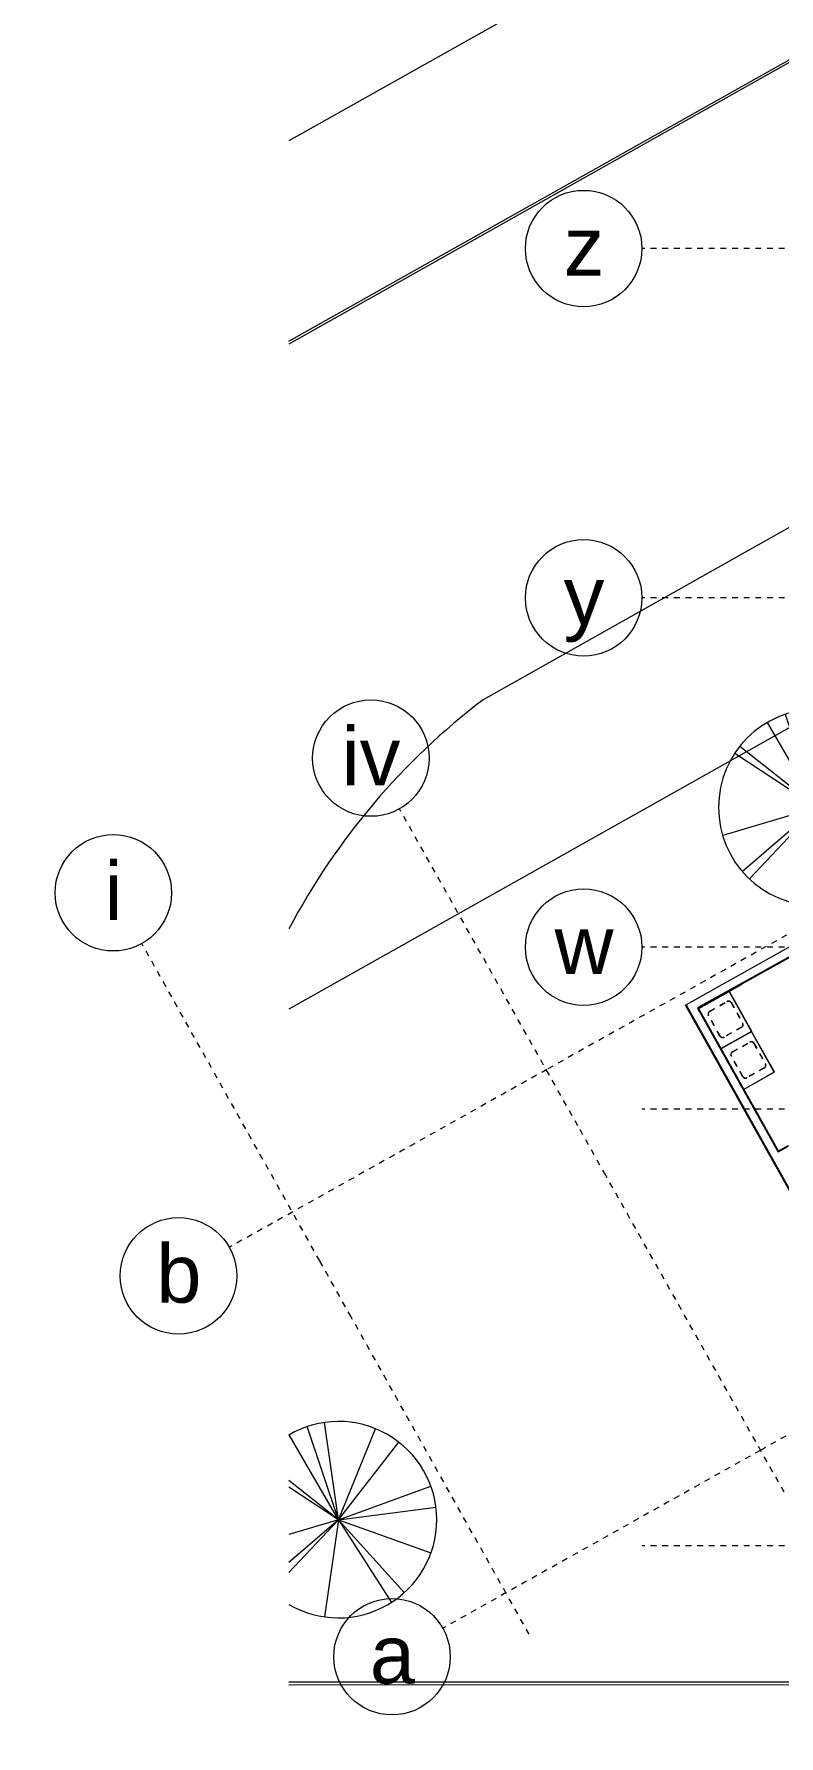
# Model space of a CAD drawing. Header units: metres. Extents: x -10 to 246, y 16 to 113.
# Drawn here: x -9.93 to 2.86, y 45.07 to 74.31 of the extents above; entities that cross this region are included whole.
import ezdxf

# ---------------------------------------------------------------- set-up
doc = ezdxf.new("R2010")
doc.units = ezdxf.units.M
doc.linetypes.add('Dash dot dot', pattern=[0.020637, 0.00635, -0.004763, 0, -0.004763, 0, -0.004763])
doc.linetypes.add('LíneaDeRejilla', pattern=[0.021, 0.012, -0.003, 0.003, -0.003])
for name, color, linetype, lineweight in [('A-MUEB', 31, 'Continuous', 5), ('A-MURO', 113, 'Continuous', 9), ('A-PISO', 51, 'Continuous', 9), ('A-PSAJ-ARBOL', 71, 'Continuous', 5), ('A-WALL', 113, 'Continuous', 18), ('Q-CASE', 31, 'Dash dot dot', 5), ('S-REJI', 1, 'Continuous', 5), ('S-REJI-IDEN', 1, 'Continuous', 5)]:
    doc.layers.add(name, color=color, linetype=linetype, lineweight=lineweight)
doc.layers.add('AREAS LIBRES', color=1, linetype='Continuous')
doc.styles.add('Arial_5', font='Arial.ttf', dxfattribs={"height": 1})

# ---------------------------------------------------------------- blocks, each defined once
blk = doc.blocks.new('M_Vanity Counter Top w Square Sink Hole - 600mm Depth-1614399-Nivel 2')
at = {"layer": 'A-MUEB'}
for p, q in [((-1.269, -0.014), (-1.269, -0.625)), ((-1.269, -0.019), (-0.485, -0.019)), ((-1.269, -0.625), (-0.485, -0.625))]:
    blk.add_line(p, q, dxfattribs=at)
at = {"layer": 'Q-CASE'}
for p, q in [((-1.123, -0.509), (-1.123, -0.166)), ((-1.072, -0.115), (-0.666, -0.115)), ((-0.615, -0.166), (-0.615, -0.509)), ((-0.666, -0.56), (-1.072, -0.56))]:
    blk.add_line(p, q, dxfattribs=at)
for centre, start, end in [((-1.072, -0.166), 90, 180), ((-0.666, -0.166), 360, 90), ((-1.072, -0.509), 180, 270), ((-0.666, -0.509), 270, 360)]:
    blk.add_arc(centre, 0.0508, start, end, dxfattribs=at)
blk = doc.blocks.new('M_Vanity Counter Top w Square Sink Hole - 600mm Depth-V49-Nivel 2')
at = {"layer": 'A-MUEB'}
for p, q in [((-1.269, -0.015), (-1.269, -0.625)), ((-1.269, -0.019), (-0.469, -0.019)), ((-0.469, -0.625), (-0.469, -0.015)), ((-1.269, -0.625), (-0.469, -0.625))]:
    blk.add_line(p, q, dxfattribs=at)
at = {"layer": 'Q-CASE'}
for p, q in [((-1.123, -0.509), (-1.123, -0.166)), ((-1.072, -0.115), (-0.666, -0.115)), ((-0.615, -0.166), (-0.615, -0.509)), ((-0.666, -0.56), (-1.072, -0.56))]:
    blk.add_line(p, q, dxfattribs=at)
for centre, start, end in [((-1.072, -0.166), 90, 180), ((-0.666, -0.166), 360, 90), ((-1.072, -0.509), 180, 270), ((-0.666, -0.509), 270, 360)]:
    blk.add_arc(centre, 0.0508, start, end, dxfattribs=at)
blk = doc.blocks.new('M_RPC Tree - Deciduous - Scarlet Oak - 6 mts-V90-Nivel 2')
at = {"layer": 'A-PSAJ-ARBOL'}
for q in [(-0.539, 1.598), (-0.239, 1.669), (0.634, 1.563), (-0.848, 1.458), (1.032, 1.334), (-1.409, 0.927), (-1.323, 1.046), (1.585, 0.575), (-1.615, -0.485), (-1.277, -1.101), (-1.155, -1.229), (-0.24, -1.669), (1.673, 0.215), (0.91, -1.42), (1.129, -1.253), (1.587, -0.57)]:
    blk.add_line((0, 0), q, dxfattribs=at)
for start, end in [(360, 180), (180, 360)]:
    blk.add_arc((0, 0), 1.687, start, end, dxfattribs=at)
blk = doc.blocks.new('M_RPC Tree - Deciduous - Scarlet Oak - 6 mts-V91-Nivel 2')
at = {"layer": 'A-PSAJ-ARBOL'}
for q in [(-0.539, 1.598), (-0.239, 1.669), (0.634, 1.563), (-0.848, 1.458), (1.032, 1.334), (-0.852, 0.674), (-0.852, 0.561), (1.585, 0.575), (-0.852, -0.906), (-0.852, -0.735), (-0.852, -0.256), (-0.24, -1.669), (1.673, 0.215), (0.91, -1.42), (1.129, -1.253), (1.587, -0.57)]:
    blk.add_line((0, 0), q, dxfattribs=at)
for start, end in [(360, 120.4524), (239.5476, 360)]:
    blk.add_arc((0, 0), 1.687, start, end, dxfattribs=at)
blk = doc.blocks.new('M_Vanity Counter Top w Square Sink Hole - 600mm Depth-V117-Nivel 2')
at = {"layer": 'A-MUEB'}
for p, q in [((-1.269, -0.019), (-1.269, -0.625)), ((-0.469, -0.625), (-0.469, -0.019)), ((-1.269, -0.625), (-0.469, -0.625))]:
    blk.add_line(p, q, dxfattribs=at)
at = {"layer": 'Q-CASE'}
for p, q in [((-1.123, -0.509), (-1.123, -0.166)), ((-1.072, -0.115), (-0.666, -0.115)), ((-0.615, -0.166), (-0.615, -0.509)), ((-0.666, -0.56), (-1.072, -0.56))]:
    blk.add_line(p, q, dxfattribs=at)
for centre, start, end in [((-1.072, -0.166), 90, 180), ((-0.666, -0.166), 360, 90), ((-1.072, -0.509), 180, 270), ((-0.666, -0.509), 270, 360)]:
    blk.add_arc(centre, 0.0508, start, end, dxfattribs=at)
blk = doc.blocks.new('M_Vanity Counter Top w Square Sink Hole - 600mm Depth-V118-Nivel 2')
at = {"layer": 'A-MUEB'}
for p, q in [((-1.269, -0.019), (-1.269, -0.625)), ((-0.469, -0.625), (-0.469, -0.019)), ((-1.269, -0.625), (-0.469, -0.625))]:
    blk.add_line(p, q, dxfattribs=at)
at = {"layer": 'Q-CASE'}
for p, q in [((-1.123, -0.509), (-1.123, -0.166)), ((-1.072, -0.115), (-0.666, -0.115)), ((-0.615, -0.166), (-0.615, -0.509)), ((-0.666, -0.56), (-1.072, -0.56))]:
    blk.add_line(p, q, dxfattribs=at)
for centre, start, end in [((-1.072, -0.166), 90, 180), ((-0.666, -0.166), 360, 90), ((-1.072, -0.509), 180, 270), ((-0.666, -0.509), 270, 360)]:
    blk.add_arc(centre, 0.0508, start, end, dxfattribs=at)
blk = doc.blocks.new('Grid - 4mm-563819-Nivel 2')
at = {"layer": 'S-REJI-IDEN'}
blk.add_circle((0, 0), 0.004, dxfattribs=at)

msp = doc.modelspace()

# ---------------------------------------------------------------- linework, layer by layer
at = {"layer": 'A-MURO'}
for p, q in [((2.219, 57.981), (1.473, 57.563)), ((2.219, 57.981), (2.211, 57.994)), ((1.258, 57.614), (1.269, 57.621)), ((7.079, 47.229), (1.258, 57.614))]:
    msp.add_line(p, q, dxfattribs=at)
at = {"layer": 'A-PISO'}
for p, q in [((20.68, 87.24), (-5.558, 72.474)), ((-5.558, 69.031), (22.136, 84.617)), ((22.117, 84.582), (-5.558, 68.981)), ((25.532, 78.496), (-2.224, 62.875)), ((26.988, 75.873), (-5.558, 57.556)), ((1.251, 57.627), (1.262, 57.633)), ((1.258, 57.614), (1.251, 57.627)), ((-5.558, 46.001), (54.461, 46.001)), ((46.016, 45.982), (-5.558, 45.947))]:
    msp.add_line(p, q, dxfattribs=at)
msp.add_arc((5.07, 53.317), 12.023, 127.3503, 152.1319, dxfattribs=at)
at = {"layer": 'A-WALL'}
for p, q in [((5.627, 60.08), (1.261, 57.633)), ((1.465, 57.576), (2.211, 57.994)), ((1.261, 57.633), (7.09, 47.235)), ((2.845, 55.114), (1.465, 57.576)), ((3.021, 55.213), (2.845, 55.114))]:
    msp.add_line(p, q, dxfattribs=at)
at = {"layer": 'AREAS LIBRES'}
msp.add_lwpolyline([(4.528, 59.275), (1.465, 57.576), (2.845, 55.114), (3.003, 55.203)], dxfattribs=at)
at = {"layer": 'S-REJI', "linetype": 'LíneaDeRejilla'}
for p, q in [((49.919, 85.137), (-1.13, 56.522)), ((50.427, 76.824), (2.537, 49.98)), ((6.753, 70.624), (0.503, 70.624)), ((6.753, 64.624), (0.503, 64.624)), ((-0.595, 55.553), (-3.66, 61)), ((-5.028, 53.234), (-8.084, 58.686)), ((6.753, 58.624), (0.503, 58.624)), ((-1.13, 56.522), (-6.582, 53.466)), ((6.753, 55.842), (0.503, 55.842)), ((-0.118, 54.705), (-0.595, 55.553)), ((2.948, 49.259), (-0.118, 54.705)), ((-4.489, 52.271), (-5.028, 53.234)), ((-1.433, 46.82), (-4.489, 52.271)), ((2.537, 49.98), (-2.915, 46.924)), ((6.753, 48.342), (0.503, 48.342))]:
    msp.add_line(p, q, dxfattribs=at)

# ---------------------------------------------------------------- block references
at = {"layer": 'A-MUEB', "rotation": 119.2725903057568}
for name, p in [('M_Vanity Counter Top w Square Sink Hole - 600mm Depth-V117-Nivel 2', (1.22, 57.975)), ('M_Vanity Counter Top w Square Sink Hole - 600mm Depth-1614399-Nivel 2', (1.223, 57.979)), ('M_Vanity Counter Top w Square Sink Hole - 600mm Depth-V49-Nivel 2', (1.613, 57.281)), ('M_Vanity Counter Top w Square Sink Hole - 600mm Depth-V118-Nivel 2', (1.611, 57.277))]:
    msp.add_blockref(name, p, dxfattribs=at)
at = {"layer": 'A-PSAJ-ARBOL'}
for name, p in [('M_RPC Tree - Deciduous - Scarlet Oak - 6 mts-V90-Nivel 2', (3.507, 61.024)), ('M_RPC Tree - Deciduous - Scarlet Oak - 6 mts-V91-Nivel 2', (-4.705, 48.789))]:
    msp.add_blockref(name, p, dxfattribs=at)
at = {"layer": 'S-REJI-IDEN', "xscale": 249.9999999999999, "yscale": 249.9999999999999, "zscale": 249.9999999999999}
for p, rotation in [((-0.497, 70.624), 90), ((-0.497, 64.624), 90), ((-4.15, 61.871), 29.3710762720164), ((-8.573, 59.558), 29.27259030575715), ((-0.497, 58.624), 90), ((-7.454, 52.977), 119.2725903057572), ((-3.787, 46.435), 119.2725903057568)]:
    msp.add_blockref('Grid - 4mm-563819-Nivel 2', p, dxfattribs=dict(at, rotation=rotation))

# ---------------------------------------------------------------- texts
at = {"layer": 'S-REJI-IDEN', "char_height": 1, "attachment_point": 2, "line_spacing_factor": 0.941778, "style": 'Arial_5'}
for s, insert, width in [('z', (-0.49, 71.161), 0.8325), ('y', (-0.49, 65.161), 0.79577), ('iv', (-4.148, 62.402), 1.21202), ('i', (-8.57, 60.089), 0.36728), ('w', (-0.49, 59.161), 1.16305), ('b', (-7.448, 53.517), 0.93044), ('a', (-3.781, 46.975), 0.93044)]:
    msp.add_mtext(s, dxfattribs=dict(at, insert=insert, width=width))

doc.saveas('drawing.dxf')
